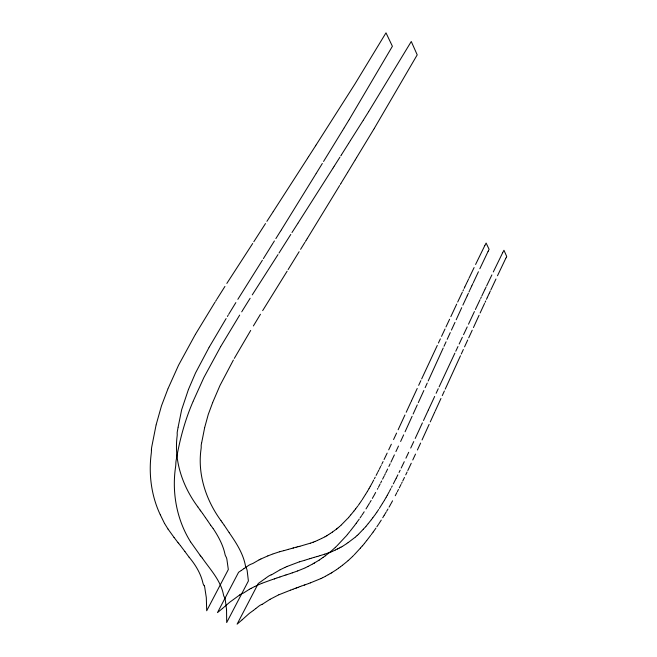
<?xml version="1.0" encoding="UTF-8"?>
<svg xmlns="http://www.w3.org/2000/svg" width="657" height="657" viewBox="0 0 657 657"><rect width="100%" height="100%" fill="white"/><g stroke="black" fill="none" stroke-linecap="round" stroke-linejoin="round"><path stroke-width="0.99" d="M151.439 449.881L151.422 451.154A21.147 10.052 -60.1 0 1 151.258 453.42C148.523 474.108 151.307 495.764 160.251 514.694M178.137 427.042L181.669 409.697L188.288 389.905M178.096 427.313L177.39 431.23A9.346 4.295 -61.6 0 0 177.168 433.464L177.226 433.998A13.041 6.044 -61.1 0 1 177.119 436.125C173.891 461.321 182.868 486.78 197.823 506.859M190.563 541.828C176.676 519.654 171.715 492.38 175.616 466.593A21.361 9.683 -60.3 0 0 175.821 464.318L175.854 463.054A17.903 7.991 -61.2 0 1 176.232 459.925C179.698 439.927 184.929 420.168 193.051 401.526M204.697 427.469L208.253 414.485L212.696 402.495M204.639 427.732L201.633 442.941M201.576 443.188L201.428 443.894A9.436 4.131 -61.8 0 0 201.165 446.128L201.214 446.661A13.165 5.823 -61.3 0 1 201.075 448.788C197.371 474.264 206.027 500.191 221.007 520.689M156.144 424.751L161.499 405.78L167.847 389.092M156.062 425.128L151.775 446.76A17.731 8.295 -61 0 0 151.414 449.897M188.395 389.585L195.499 373.012L208.844 347.832M212.811 402.183L219.996 385.454L233.399 360.028M168.003 388.698L178.523 365.267L195.195 334.725M193.207 401.123L203.9 377.479L220.686 346.609M469.763 290.23L471.742 285.984M425.153 387.655L427.239 383.064M487.19 297.744L489.112 293.597M442.276 395.604L444.378 390.981M487.026 298.114L486.467 299.337M413.122 414.05L417.285 404.884M469.443 290.961L468.999 291.946M430.261 421.901L434.515 412.563M418.673 385.347L420.833 380.666M405.082 431.772L412.111 416.292M428.2 380.953L443.212 348.029M444.009 346.288L446.07 341.804M447.203 339.324L450.283 332.598M436.117 393.297L438.244 388.714M464.556 346.871L467.718 339.981M406.207 412.268L410.839 402.224M464.901 286.789L467.127 282.091M400.614 441.488L403.661 434.852M418.304 402.659L423.855 390.504M451.425 330.101L454.981 322.382M456.188 319.762L461.723 307.64M462.865 305.144L467.16 295.913M422.04 439.976L429.12 424.397M445.232 389.116L460.483 355.757M461.28 354L463.357 349.491M464.786 287.035L464.154 288.407M395.916 451.573L398.487 446.054M473.319 282.641L478.427 271.743M423.502 420.505L428.109 410.535M482.673 294.139L484.858 289.54M412.752 460.007L415.511 454.094M417.417 449.996L420.611 443.064M435.148 411.192L440.97 398.471M468.704 337.846L472.227 330.2M473.442 327.572L479.076 315.253M480.119 312.995L484.554 303.46M398.142 429.752L404.942 414.994M479.824 268.754L488.052 251.459M490.878 289.86L495.969 279.02M497.489 275.759L505.652 258.612M415.208 438.449L422.402 422.878M482.386 294.771L481.86 295.896M434.803 411.939L434.573 412.432M393.568 439.541L396.582 433.086M411.487 400.827L417.228 388.459M438.416 343.028L440.379 338.864M441.553 336.368L445.011 328.993M472.917 283.52L471.857 285.746M468.375 293.301L467.62 294.919M410.707 448.066L413.746 441.57M485.72 300.955L485.08 302.335M388.689 449.84L391.342 444.239M411.43 400.959L411.192 401.46M421.663 378.908L437.283 345.442M405.919 458.184L408.703 452.295M428.766 409.13L434.671 396.434M439.131 386.817L454.874 353.154M455.777 351.232L457.978 346.535M459.161 344.022L462.347 337.238M490.352 290.985L489.293 293.227M445.963 326.964L449.602 319.236M450.825 316.658L456.697 304.101M457.674 302.039L462.347 292.193M467.447 295.289L467.217 295.79M428.528 409.64L428.29 410.149M463.546 334.692L467.209 326.915M468.498 324.197L474.42 311.558M475.397 309.48L480.045 299.707M468.95 278.305L474.116 267.555M394.381 454.89L390.948 462.15M486.632 285.861L491.888 274.913M468.54 279.192L467.382 281.582M475.586 264.475L484.825 245.546M493.308 271.941L502.654 252.764M411.257 463.226L407.8 470.535M481.335 297.005L480.637 298.475M463.514 289.753L462.988 290.854M486.098 287.002L485.047 289.162M387.162 453.084L384.074 459.514M407.094 472.013L405.73 474.863M390.184 463.752L388.887 466.454M404.26 461.69L401.213 468.03M402.716 481.031L404.474 477.45M383.08 461.575L381.972 463.834M385.831 472.712L387.638 469.032M399.045 472.498L400.154 470.223M379.261 469.287L380.699 466.404M381.421 464.951L381.2 465.402M385.355 473.689L384.624 475.159M396.212 478.206L397.871 474.863M402.117 482.263L401.567 483.371M396.097 478.427L394.988 480.628M378.826 470.166L377.939 471.915M506.309 257.314L506.719 256.501L503.952 250.26L502.72 252.641M488.709 250.169L489.112 249.356L486.114 243.057L484.891 245.431M506.202 257.519L505.709 258.505M488.521 250.539L488.11 251.352M382.588 479.167L384.189 476.013M399.275 487.896L401.008 484.472M398.479 489.473L397.37 491.633M381.668 480.973L380.69 482.887M393.346 483.823L394.701 481.179M376.124 475.413L377.537 472.679M395.251 495.739L396.877 492.594M378.391 487.322L380.075 484.078M375.221 477.154L374.433 478.674M392.262 485.909L391.523 487.322M377.832 488.397L377.389 489.243M389.519 491.14L390.849 488.619M372.429 482.46L373.751 479.955M389.141 491.855L387.26 495.329M372.108 483.067L370.17 486.615M392.566 500.806L391.063 503.574M374.334 494.861L375.648 492.471M390.734 504.174L389.067 507.138M374.014 495.452L372.347 498.4M234.327 358.369L250.695 330.43M209.583 346.526L226.115 318.571M386.201 497.201L387.154 495.509M209.394 346.855L209.025 347.512M386.053 497.464L384.468 500.199M369.062 488.562L370.063 486.796M368.971 488.734L367.329 491.526M220.9 346.231L239.682 315.089M195.416 334.347L214.379 303.206M253.38 325.954L260.451 314.26M387.983 509.011L386.677 511.195M228.685 314.317L235.855 302.59M384.173 515.367L386.127 512.099M371.123 500.486L369.883 502.539M384.033 515.589L382.727 517.749M228.16 315.212L227.412 316.452M262.66 310.63L287.125 271.193M356.529 157.713L373.702 129.396M356.324 158.05L355.215 159.906M374.515 128.033L417.211 54.868L411.274 41.498L368.667 111.633M367.435 506.555L369.406 503.319M344.153 127.877L348.637 120.518M242.367 310.736L250.136 298.27M307.18 238.68L339.669 185.496M341.09 183.147L347.693 172.323M374.309 128.378L373.907 129.051M367.304 506.785L365.998 508.92M237.85 299.337L262.414 260.205M343.948 128.214L342.519 130.554M340.893 183.484L340.285 184.494M347.898 171.986L355.01 160.234M323.564 161.458L342.313 130.883M242.039 311.287L241.702 311.837M306.975 239.025L306.129 240.396M384.173 500.691L382.719 503.032M216.95 299.091L224.94 286.419M316.157 173.505L322.332 163.47M300.586 249.332L304.963 242.252M349.352 119.344L392.393 46.277L385.996 32.85L354.944 83.973L316.239 144.754M288.119 269.584L299.124 251.713M348.842 120.182L349.146 119.681M315.951 173.842L281.303 229.942M367.132 491.855L365.62 494.261M216.514 299.814L215.619 301.251M275.866 238.598L280.35 231.436M263.4 258.612L274.404 240.947M252.263 294.878L277.993 254.612M350.731 140.031L363.116 120.486M363.321 120.149L368.462 111.961M350.526 140.368L348.859 143.037M226.837 283.422L252.69 243.484M334.356 165.975L339.932 157.171M334.142 166.311L333.822 166.812M305.924 240.741L305.497 241.415M278.995 253.044L290.788 234.442M291.987 232.537L297.908 223.281M341.41 154.847L348.653 143.366M381.282 520.081L378.752 523.974M341.197 155.183L340.778 155.849M266.906 221.335L272.942 212.03M333.616 167.149L333.083 167.987M215.061 302.146L214.724 302.68M253.799 241.76L265.485 223.561M308.65 156.58L315.401 146.076M281.097 230.278L280.67 230.944M382.489 503.393L379.352 508.436M316.033 145.09L315.606 145.747M298.13 222.945L332.869 168.323M273.156 211.694L307.591 158.238M308.437 156.916L307.805 157.91M365.448 494.524L362.147 499.763M364.192 511.778L362.007 515.088M378.662 509.504L376.839 512.214M361.695 500.445L359.519 503.623M378.325 524.615L376.88 526.75M375.935 528.138L373.209 531.973M361.498 515.827L360.118 517.839M359.239 519.104L356.275 523.202M375.393 514.259L376.74 512.353M375.032 514.776L372.864 517.716M358.32 505.299L359.412 503.771M357.794 506.03L355.659 508.855M371.189 534.699L373.069 532.162M370.679 535.398L367.066 540.095M354.312 525.805L356.209 523.301M353.942 526.298L350.378 530.856M371.271 519.777L372.757 517.856M371.041 520.081L368.142 523.711M364.413 543.454L366.77 540.465M364.339 543.553L363.912 544.103A11.727 3.433 -62.6 0 1 362.59 545.655L362.409 545.836M353.992 510.974L355.601 508.92M353.877 511.121L350.887 514.768M366.13 526.15L367.846 524.056M365.933 526.405L365.785 526.594A6.398 1.905 -62.8 0 1 364.807 527.686L364.545 527.908A8.763 2.587 -62.6 0 0 363.576 528.91L363.296 529.255M347.471 534.453L349.853 531.497M347.331 534.634L346.97 535.085A11.654 3.589 -62.5 0 1 345.631 536.613L345.065 537.171A13.411 4.073 -62.2 0 0 344.063 538.255L337.049 545.745M348.908 517.108L350.707 514.973M348.711 517.363L348.563 517.544A6.356 1.987 -62.7 0 1 347.569 518.628L347.307 518.841A8.713 2.702 -62.5 0 0 346.329 519.827L341.27 524.976M360.414 548.078L361.046 547.314A13.493 3.893 -62.4 0 1 362.032 546.213L362.344 545.901M360.348 548.168L354.123 554.927M363.239 529.32L358.541 534.198M352.522 556.52L353.54 555.502M352.234 556.808L348.136 560.626M336.532 546.238L335.349 547.38M335.275 547.453L330.972 551.338M357.17 535.488L358.377 534.355M357.121 535.537L355.511 536.974M347.996 560.766L342.543 565.217M242.146 619.797L248.707 613.934A18.626 6.225 -60 0 1 250.333 612.644L253.397 610.427M241.948 619.978L237.103 624.15L258.3 583.473L265.321 578.456M340.104 526.035L340.999 525.23M339.653 526.446L338.084 527.793M330.898 551.404L325.272 555.83M222.608 608.349L229.26 602.617A18.486 6.488 -59.7 0 1 230.919 601.36L239.559 595.053M222.411 608.53L217.483 612.603L238.59 572.272L241.185 570.555M336.483 529.123L337.805 528.014M336.754 528.885L332.467 532.039M355.182 537.254L348.07 542.657M253.487 610.353L255.737 608.596M255.828 608.53L258.825 606.165A16.803 5.576 -60.2 0 1 260.747 604.933L262.135 604.325M340.482 566.753L342.478 565.275M340.277 566.909L338.692 568.075M265.568 578.275L268.064 576.485A27.257 9.173 -60.5 0 1 270.084 575.318L271.012 574.932M336.63 569.578L338.552 568.174M336.491 569.685L330.208 573.618M241.283 570.49L243.788 568.74M323.17 557.317L325.207 555.879M323.03 557.423L321.347 558.606M319.245 560.068L321.207 558.705M319.171 560.125L312.74 563.952M347.882 542.789L346.37 543.824M244.002 568.592L248.535 565.48A27.052 9.568 -60.3 0 1 250.596 564.355L252.477 563.624A17.994 6.48 -61 0 0 253.906 562.868L259.039 559.904M330.553 533.295L332.409 532.08M345.943 544.103L342.699 546.23M330.422 533.377L328.82 534.42M325.01 536.785L326.94 535.627M326.825 535.701L327.293 535.398M326.71 535.784L328.689 534.502M325.839 576.049L328.098 574.793M325.502 576.246L322.924 577.626M270.084 599.283L278.683 594.856M270.002 599.332L263.868 603.266A19.176 6.463 -60.7 0 1 262.135 604.333M330.069 573.701L328.229 574.727M342.453 546.369L340.737 547.281M308.076 566.408L312.404 564.141M307.936 566.482L305.218 567.845M251.13 588.352L254.801 586.487M251.048 588.393L249.381 589.296M331.391 572.945L331.851 572.69M335.3 550.008L337.419 548.94M324.911 536.843L321.782 538.387M335.185 550.081L333.042 551.1M280.211 569.718L284.867 567.476M280.112 569.775L273.32 573.758A18.133 6.217 -61.2 0 1 271.924 574.555L271.185 574.859M339.316 548.012L340.95 547.174M339.25 548.045L337.854 548.743M249.299 589.345L244.618 592.318A19.037 6.734 -60.5 0 1 242.934 593.287L241.595 593.838A16.68 5.814 -60 0 0 239.559 595.037M313.89 563.328L314.358 563.09M317.487 540.399L319.589 539.397M317.364 540.456L315.056 541.483M260.944 558.959L267.801 555.929M260.845 559.008L259.137 559.854M321.593 538.477L320.033 539.208M257.027 585.436L261.757 583.359M257.511 585.198L255.195 586.315M322.53 577.815L321.035 578.521M286.994 566.506L299.346 561.85M286.904 566.548L284.949 567.434M337.788 548.767L337.353 548.973M320.969 578.546L310.367 582.874M304.758 568.059L297.736 570.917M261.839 583.326L271.817 579.729M267.884 555.888L272.729 554.032M293.047 589.214L295.19 588.368M292.973 589.239L290.837 590.043M278.905 594.766L290.632 590.109M330.167 552.274L331.342 551.798M329.995 552.34L328.254 552.972M332.499 551.322L331.448 551.749M272.376 579.581L274.79 578.718M300.175 586.537L301.916 585.888M299.97 586.619L298.352 587.227M274.355 578.899L276.769 578.012M297.67 570.949L292.283 572.855M308.552 583.556L310.235 582.915M308.486 583.58L305.562 584.631M273.148 553.876L279.48 551.781M311.985 542.641L310.433 543.167M312.338 542.51L313.2 542.181M314.834 541.565L312.97 542.263M304.873 560.24L306.688 559.633M304.667 560.314L299.42 561.825M296.882 587.752L298.089 587.317M295.322 588.319L296.471 587.908M296.332 587.958L297.013 587.703M290.616 573.43L292.217 572.879M290.279 573.553L287.413 574.497M305.497 584.656L304.717 584.927M303.222 585.436L304.002 585.165M311.878 558.048L313.832 557.448M311.475 558.187L309.89 558.68M302.368 585.732L302.236 585.773M320.082 555.633L324.796 554.138M319.778 555.732L318.563 556.109M304.52 584.993L304.199 585.1M287.216 574.563L286.017 574.932M284.81 575.31L285.951 574.957M277.114 577.897L279.882 576.986M284.678 575.351L279.948 576.961M295.436 547.388L293.079 548.053M293.433 547.946L291.396 548.538M328.204 552.989L324.919 554.106M317.175 556.504L318.087 556.241M317.052 556.545L313.964 557.407M307.295 559.46L309.767 558.713M280.638 551.469L283.643 550.714M280.482 551.51L279.553 551.757M310.318 543.191L300.175 546.181M298.869 546.517L299.871 546.254M298.68 546.567L297.851 546.78M296.258 547.174L297.654 546.821M296.126 547.215L295.576 547.355M288.234 549.392L284.021 550.632M288.374 549.351L291.256 548.57M189.126 557.218C195.375 564.659 200.714 573.356 202.898 582.89A20.482 7.769 -60 0 0 203.448 584.484L204.163 585.617M189.068 557.161L184.946 551.576M178.868 543.684L180.363 545.524M178.753 543.553L178.063 542.682M180.576 545.786L184.896 551.51M210.7 525.272L212.983 528.31M210.651 525.214L207.653 520.738M200.853 556.224L202.274 558.039M200.804 556.159L200.089 555.247M202.323 558.105C210.371 569.668 220.777 580.533 223.487 594.84A20.646 7.457 -60.3 0 0 223.996 596.416L224.669 597.533A18.388 6.627 -59.5 0 1 225.211 599.365L226.369 608.242A19.94 7.087 -59.5 0 1 226.542 609.934M177.957 542.551L174.031 537.401M173.982 537.336L168.061 529.107M199.991 555.116L190.612 541.894M200.845 511.08L202.241 512.969M200.697 510.875L200.147 510.128M168.003 529.033L164.636 523.588M202.553 513.396L205.46 517.634M205.51 517.7L207.604 520.673M221.056 520.755L222.025 522.134M200.048 509.988L197.921 507.007M224.251 525.272L229.178 532.646M229.219 532.712C236.2 542.83 243.205 553.539 245.463 565.833A19.045 6.849 -60.9 0 0 245.849 567.213L246.63 568.798A29.228 10.504 -60 0 1 247.18 570.744L248.395 580.969L226.69 622.549L226.542 609.934M224.152 525.132L222.165 522.34M213.131 528.524C218.173 536.096 223.109 545.031 225.014 554.294A18.897 7.137 -60.7 0 0 225.441 555.682L226.279 557.292A28.998 10.939 -59.8 0 1 226.879 559.263L228.324 569.537L206.709 610.755L206.323 598.1A19.776 7.383 -59.2 0 0 206.117 596.392L204.754 587.473A18.248 6.907 -59.3 0 0 204.179 585.601M164.39 523.161L160.341 514.874"/></g></svg>
